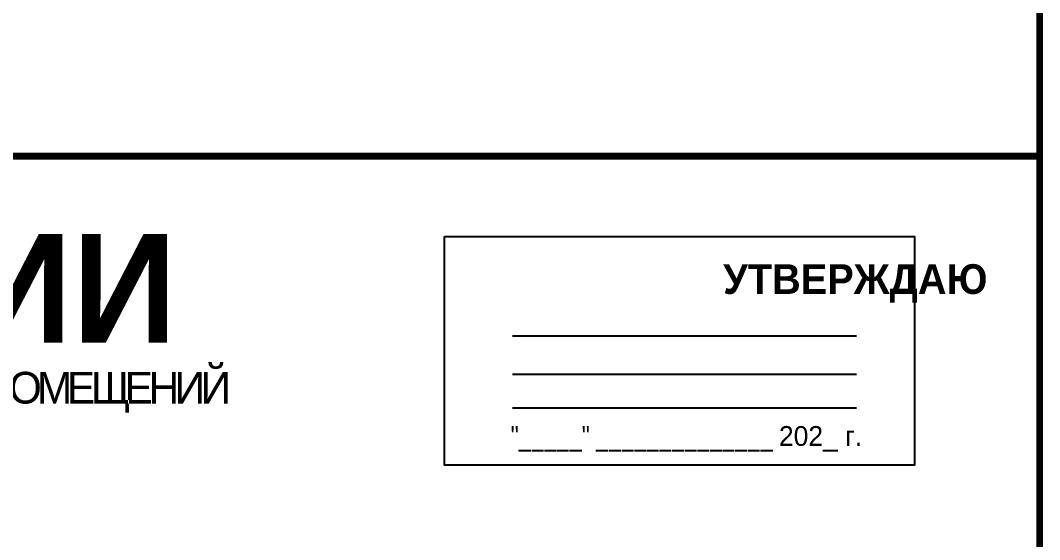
# Model space of a CAD drawing. Header units: millimetres. Extents: x 13114 to 67229, y 22859 to 38520.
# Drawn here: x 20637.2 to 20843.1, y 31212.8 to 31317.7 of the extents above; entities that cross this region are included whole.
import ezdxf

# ---------------------------------------------------------------- set-up
doc = ezdxf.new("R2010")
doc.units = ezdxf.units.MM
doc.styles.add('обычный', font='arial.ttf')

msp = doc.modelspace()

# ---------------------------------------------------------------- linework, layer by layer
at = {"color": 1, "lineweight": 100}
for points in [[(20243.15, 31685.27), (20843.15, 31685.27), (20843.15, 31290.27), (20243.15, 31290.27)], [(20243.15, 31290.27), (20843.15, 31290.27), (20843.15, 30895.27), (20243.15, 30895.27)]]:
    msp.add_lwpolyline(points, close=True, dxfattribs=at)
msp.add_lwpolyline([(20722.86, 31274.02), (20817.87, 31274.02), (20817.87, 31227.81), (20722.86, 31227.81)], close=True)
for points in [[(20736.61, 31253.97), (20806.14, 31253.97)], [(20736.61, 31246.21), (20806.14, 31246.21)], [(20736.61, 31239.42), (20806.14, 31239.42)]]:
    msp.add_lwpolyline(points)

# ---------------------------------------------------------------- texts
at = {"lineweight": 0, "style": 'обычный'}
for s, insert, char_height, width, attachment_point in [('{\\fProxima Nova Rg|b1|i0|c204|p2;ПЛАН ЭВАКУАЦИИ}', (20391.64, 31274.55), 22, 493.8901, 1), ('\\pi-18,l18,t18;{\\fProxima Nova Rg|b1|i0|c204|p2;УТВЕРЖДАЮ\\H1.1997x; }', (20805.9, 31264.55), 6, 126.6484, 5), ('{\\fArial Narrow|b0|i0|c204|p34;"_____" ______________ \\fProxima Nova Rg|b0|i0|c204|p2;202_ г. }', (20771.77, 31233.14), 4, 78.6503, 5)]:
    msp.add_mtext(s, dxfattribs=dict(at, insert=insert, char_height=char_height, width=width, attachment_point=attachment_point))
at = {"color": 0, "lineweight": 0, "insert": (20541.34, 31246.85), "char_height": 8, "width": 449.2158, "attachment_point": 5, "style": 'обычный'}
msp.add_mtext('{\\fArial Black|b1|i0|c204|p34;\\H2x;\\T0.85;  \\fArial Narrow|b0|i0|c204|p34;\\H0.8x;\\W0.9;\\P\\fProxima Nova Rg|b0|i0|c204|p2;\\H0.5x;\\W1;\\C256;ПРИ ПОЖАРЕ  ИЛИ ДРУГИХ ЧРЕЗВЫЧАЙНЫХ СИТУАЦИЯХ  ИЗ ПОМЕЩЕНИЙ \\fProxima Nova Rg|b1|i0|c204|p2;\\H1.25x;\\PХМЦ:  АБК УПОХР отм. +4,80}', dxfattribs=at)

doc.saveas('drawing.dxf')
